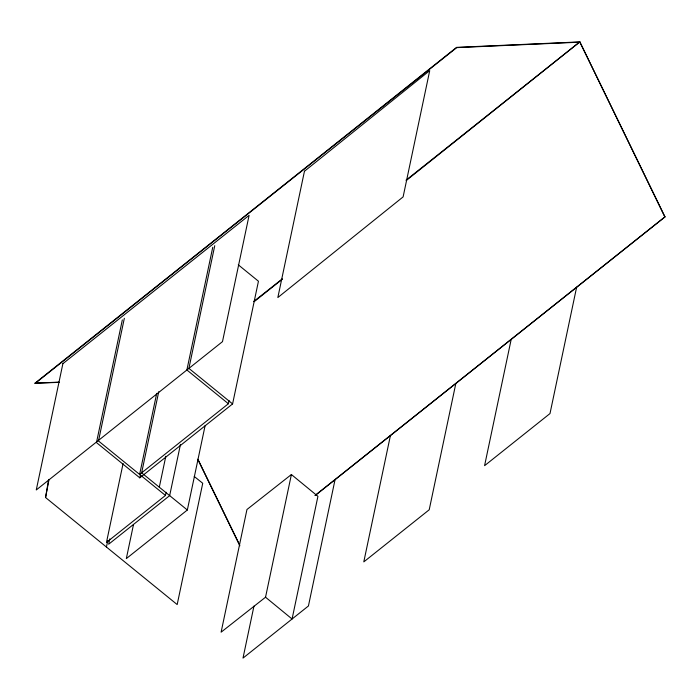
<?xml version="1.0" encoding="UTF-8"?>
<svg xmlns="http://www.w3.org/2000/svg" width="700" height="700" viewBox="0 0 700 700"><rect width="100%" height="100%" fill="white"/><g stroke="black" fill="none" stroke-linecap="round" stroke-linejoin="round"><path stroke-width="1.05" d="M194.232 476.455L202.737 483.28L177.179 604.564L45.561 497.525L48.492 480.331M45.561 497.525L49.044 479.377M122.325 319.891L96.469 442.584L139.808 477.829L232.593 403.909L258.449 281.225L238.28 264.819M124.337 318.29L98.481 440.983L165.463 495.451L106.461 542.439L123.095 463.496M106.426 547.024L107.774 540.645M109.777 538.895L108.657 544.224L169.662 495.626L180.46 444.421M156.713 393.356L139.624 474.434L228.392 403.734L229.066 400.531M139.808 477.829L140.481 474.626M158.725 391.755L141.636 472.832L187.338 510.002L126.324 558.6L133.516 524.457M159.303 487.2L165.821 456.269M212.739 247.293L186.883 369.976L228.392 403.734M214.751 245.682L188.895 368.375L232.593 403.909M165.463 495.451L166.136 492.249M187.338 510.002L205.091 425.714M253.96 606.095L243.005 658.096L308.429 605.981L335.046 479.692M265.536 597.214L291.392 474.53L317.931 496.326L292.075 619.01L265.536 597.214L221.104 632.188L246.96 509.504L291.392 474.53M390.408 435.592L363.79 561.89L429.214 509.775L455.831 383.477M511.192 339.377L484.575 465.675L549.999 413.56L576.616 287.262M59.124 382.375L35 383.18L456.593 47.373L579.81 41.904L406.341 180.434M35.131 383.434L456.724 47.626L579.941 42.157M253.803 301.429L282.214 278.95M406.026 180.18L579.81 41.904L665 216.869L315.245 495.46M254.126 301.683L282.345 279.204M315.053 495.46L665 216.869M35 383.18L58.992 382.121M579.81 41.904L664.816 216.86M197.942 459.305L239.575 544.819M197.75 459.296L239.873 545.79M62.886 363.668L36.269 489.965L222.486 341.644L249.095 215.346L62.886 363.668M304.456 171.246L277.839 297.544L403.113 196.893L429.73 70.595L304.456 171.246"/></g></svg>
